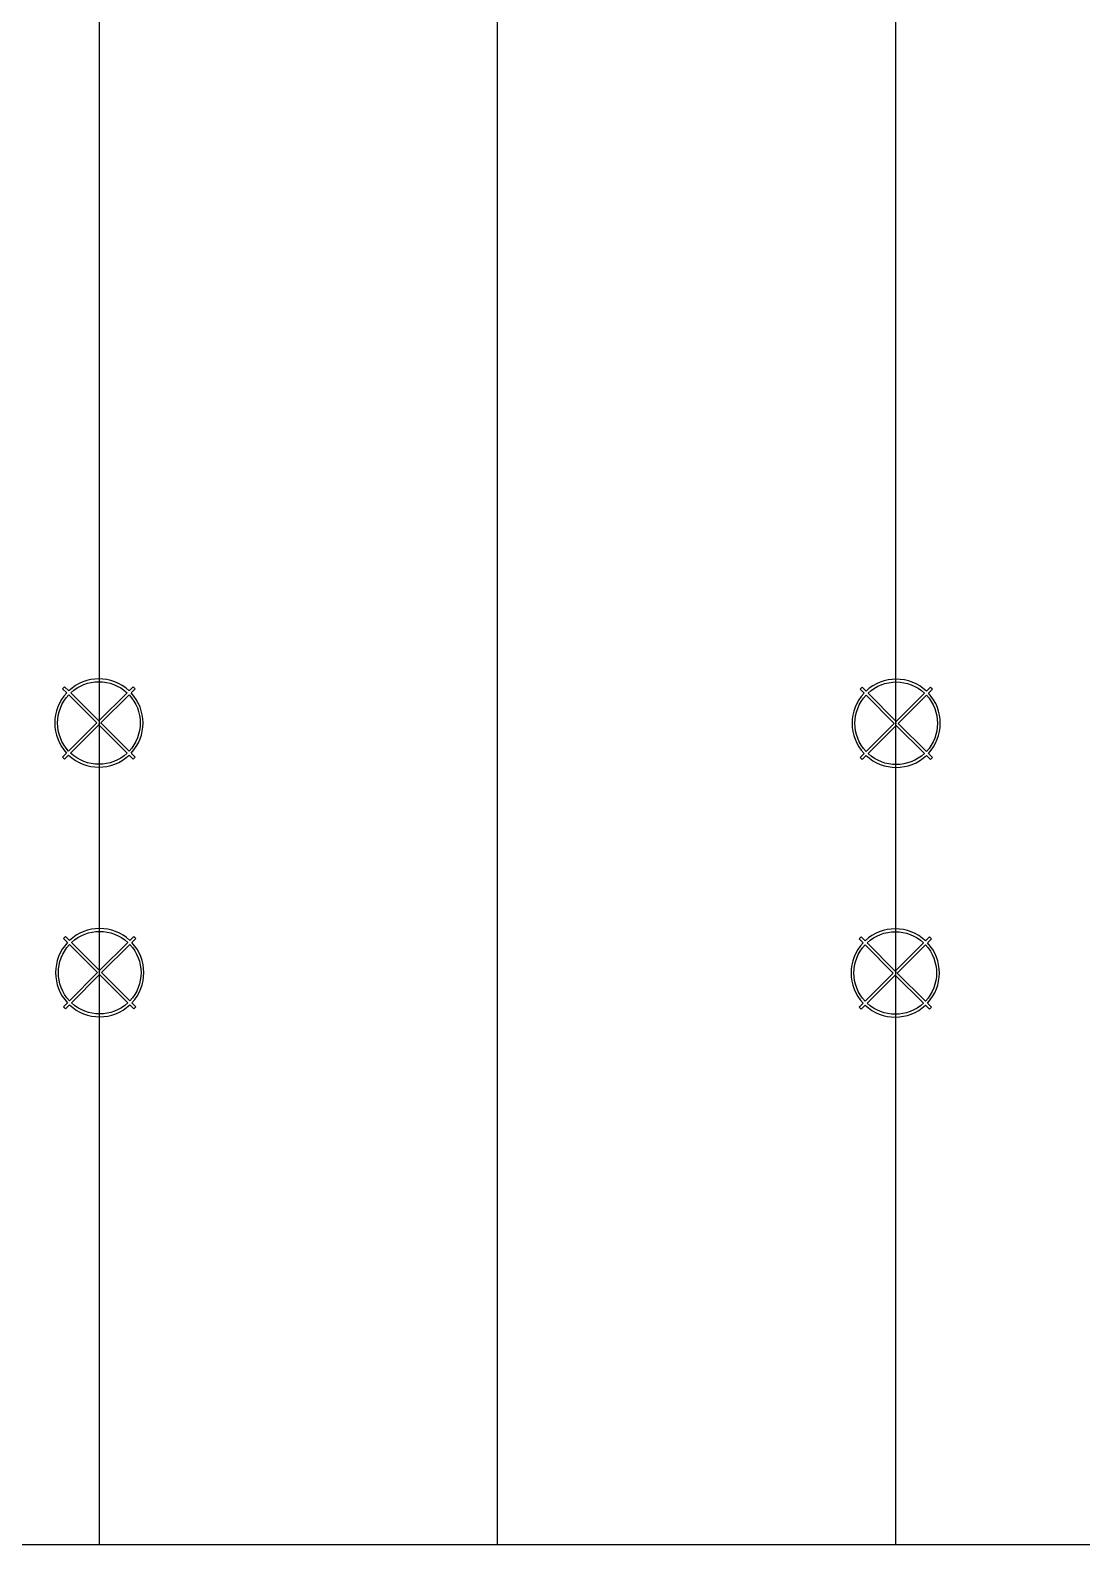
# Model space of a CAD drawing. Extents: x 14 to 424, y 5 to 394.
# Drawn here: x 151.6 to 218.7, y 4.9 to 101.5 of the extents above; entities that cross this region are included whole.
import ezdxf

# ---------------------------------------------------------------- set-up
doc = ezdxf.new("R2010")
doc.units = 0
doc.layers.add('Layer_1', color=7, linetype='CONTINUOUS')

msp = doc.modelspace()

# ---------------------------------------------------------------- linework, layer by layer
at = {"layer": 'Layer_1', "color": 1}
for p, q in [((156.035956, 393.547927), (156.035956, 4.927927)), ((181.435956, 4.928068), (181.435956, 393.548068)), ((206.835956, 4.928068), (206.835956, 393.548068))]:
    msp.add_line(p, q, dxfattribs=at)
at = {"layer": 'Layer_1', "color": 7}
for p, q in [((153.8249, 59.653413), (153.697548, 59.526413)), ((153.8249, 59.653413), (153.697548, 59.526413)), ((153.697548, 59.526413), (153.957898, 59.266063)), ((153.697548, 59.526413), (153.957898, 59.266063)), ((154.08525, 59.393063), (153.8249, 59.653413)), ((154.08525, 59.393063), (153.8249, 59.653413)), ((154.08525, 59.13871), (155.878773, 57.345188)), ((154.08525, 59.13871), (155.878773, 57.345188)), ((156.006478, 57.471835), (154.21225, 59.266063)), ((156.006478, 57.471835), (154.21225, 59.266063)), ((157.803881, 59.270296), (156.006478, 57.471835)), ((157.803881, 59.270296), (156.006478, 57.471835)), ((156.133125, 57.345188), (157.931939, 59.143649)), ((156.133125, 57.345188), (157.931939, 59.143649)), ((158.187703, 59.653413), (157.931587, 59.396943)), ((158.187703, 59.653413), (157.931587, 59.396943)), ((158.058939, 59.271001), (158.314703, 59.526413)), ((158.058939, 59.271001), (158.314703, 59.526413)), ((158.314703, 59.526413), (158.187703, 59.653413)), ((158.314703, 59.526413), (158.187703, 59.653413)), ((204.684929, 59.625839), (204.557224, 59.499192)), ((204.684929, 59.625839), (204.557224, 59.499192)), ((204.557224, 59.499192), (204.808754, 59.247662)), ((204.557224, 59.499192), (204.557224, 59.499192)), ((204.557224, 59.499192), (204.808754, 59.247662)), ((204.557224, 59.499192), (204.557224, 59.499192)), ((204.935754, 59.374309), (204.684929, 59.625839)), ((204.935754, 59.374309), (204.684929, 59.625839)), ((204.935754, 59.119956), (206.738801, 57.317614)), ((204.935754, 59.119956), (206.738801, 57.317614)), ((206.866154, 57.444262), (205.063107, 59.247662)), ((206.866154, 57.444262), (205.063107, 59.247662)), ((208.664615, 59.243428), (206.866154, 57.444262)), ((208.664615, 59.243428), (206.866154, 57.444262)), ((206.993154, 57.317614), (208.791262, 59.11537)), ((206.993154, 57.317614), (208.791262, 59.11537)), ((209.047732, 59.625839), (208.791262, 59.370076)), ((209.047732, 59.625839), (208.791262, 59.370076)), ((208.918262, 59.242723), (209.174379, 59.499192)), ((208.918262, 59.242723), (209.174379, 59.499192)), ((209.174379, 59.499192), (209.047732, 59.625839)), ((209.174379, 59.499192), (209.047732, 59.625839)), ((155.878773, 57.345188), (154.08137, 55.546726)), ((155.878773, 57.345188), (154.08137, 55.546726)), ((154.207664, 55.419374), (156.006478, 57.217835)), ((154.207664, 55.419374), (156.006478, 57.217835)), ((156.006478, 57.217835), (157.809173, 55.41514)), ((156.006478, 57.217835), (157.809173, 55.41514)), ((157.936173, 55.54214), (156.133125, 57.345188)), ((157.936173, 55.54214), (156.133125, 57.345188)), ((206.738801, 57.317614), (204.94034, 55.518448)), ((206.738801, 57.317614), (204.94034, 55.518448)), ((205.068046, 55.392506), (206.866154, 57.190262)), ((205.068046, 55.392506), (206.866154, 57.190262)), ((206.866154, 57.190262), (208.659676, 55.396739)), ((206.866154, 57.190262), (208.659676, 55.396739)), ((208.787382, 55.523387), (206.993154, 57.317614)), ((208.787382, 55.523387), (206.993154, 57.317614)), ((153.953664, 55.420079), (153.697548, 55.16361)), ((153.953664, 55.420079), (153.697548, 55.16361)), ((153.697548, 55.16361), (153.8249, 55.036257)), ((153.697548, 55.16361), (153.8249, 55.036257)), ((153.8249, 55.036257), (154.080664, 55.292021)), ((153.8249, 55.036257), (154.080664, 55.292021)), ((157.936173, 55.287788), (158.187703, 55.036257)), ((157.936173, 55.287788), (158.187703, 55.036257)), ((158.314703, 55.16361), (158.063525, 55.41514)), ((158.314703, 55.16361), (158.063525, 55.41514)), ((158.187703, 55.036257), (158.314703, 55.16361)), ((158.187703, 55.036257), (158.314703, 55.16361)), ((158.314703, 55.16361), (158.314703, 55.16361)), ((158.314703, 55.16361), (158.314703, 55.16361)), ((204.812987, 55.391801), (204.557224, 55.136037)), ((204.812987, 55.391801), (204.557224, 55.136037)), ((204.557224, 55.136037), (204.684929, 55.008684)), ((204.557224, 55.136037), (204.684929, 55.008684)), ((204.684929, 55.008684), (204.941046, 55.265153)), ((204.684929, 55.008684), (204.941046, 55.265153)), ((208.787382, 55.269034), (209.047732, 55.008684)), ((208.787382, 55.269034), (209.047732, 55.008684)), ((209.174379, 55.136037), (208.914029, 55.396739)), ((209.174379, 55.136037), (208.914029, 55.396739)), ((209.047732, 55.008684), (209.174379, 55.136037)), ((209.047732, 55.008684), (209.174379, 55.136037)), ((153.875503, 43.727415), (153.748503, 43.600768)), ((153.875503, 43.727415), (153.748503, 43.600768)), ((153.748503, 43.600768), (154.008853, 43.340065)), ((153.748503, 43.600768), (154.008853, 43.340065)), ((154.135853, 43.467065), (153.875503, 43.727415)), ((154.135853, 43.467065), (153.875503, 43.727415)), ((158.238306, 43.727415), (157.982189, 43.470946)), ((158.238306, 43.727415), (157.982189, 43.470946)), ((158.109895, 43.345004), (158.365658, 43.600768)), ((158.109895, 43.345004), (158.365658, 43.600768)), ((158.365658, 43.600768), (158.238306, 43.727415)), ((158.365658, 43.600768), (158.238306, 43.727415)), ((204.623574, 43.699842), (204.495868, 43.573195)), ((204.623574, 43.699842), (204.495868, 43.573195)), ((204.495868, 43.573195), (204.747399, 43.321664)), ((204.495868, 43.573195), (204.495868, 43.573195)), ((204.495868, 43.573195), (204.747399, 43.321664)), ((204.495868, 43.573195), (204.495868, 43.573195)), ((204.875105, 43.448311), (204.623574, 43.699842)), ((204.875105, 43.448311), (204.623574, 43.699842)), ((208.986377, 43.699842), (208.730613, 43.444078)), ((208.986377, 43.699842), (208.730613, 43.444078)), ((208.857613, 43.316725), (209.113024, 43.573195)), ((208.857613, 43.316725), (209.113024, 43.573195)), ((209.113024, 43.573195), (208.986377, 43.699842)), ((209.113024, 43.573195), (208.986377, 43.699842)), ((154.135853, 43.212712), (155.929728, 41.41919)), ((154.135853, 43.212712), (155.929728, 41.41919)), ((156.057081, 41.545837), (154.263206, 43.340065)), ((156.057081, 41.545837), (154.263206, 43.340065)), ((157.854836, 43.344298), (156.057081, 41.545837)), ((157.854836, 43.344298), (156.057081, 41.545837)), ((156.184081, 41.41919), (157.982542, 43.217651)), ((156.184081, 41.41919), (157.982542, 43.217651)), ((204.875105, 43.193959), (206.677446, 41.391617)), ((204.875105, 43.193959), (206.677446, 41.391617)), ((206.804799, 41.518264), (205.001752, 43.321664)), ((206.804799, 41.518264), (205.001752, 43.321664)), ((208.60326, 43.317431), (206.804799, 41.518264)), ((208.60326, 43.317431), (206.804799, 41.518264)), ((206.931799, 41.391617), (208.729907, 43.189372)), ((206.931799, 41.391617), (208.729907, 43.189372)), ((155.929728, 41.41919), (154.131972, 39.620729)), ((155.929728, 41.41919), (154.131972, 39.620729)), ((154.258267, 39.493376), (156.057081, 41.291837)), ((154.258267, 39.493376), (156.057081, 41.291837)), ((156.057081, 41.291837), (157.859775, 39.489143)), ((156.057081, 41.291837), (157.859775, 39.489143)), ((157.987128, 39.616143), (156.184081, 41.41919)), ((157.987128, 39.616143), (156.184081, 41.41919)), ((206.677446, 41.391617), (204.878985, 39.59245)), ((206.677446, 41.391617), (204.878985, 39.59245)), ((205.006691, 39.466509), (206.804799, 41.264264)), ((205.006691, 39.466509), (206.804799, 41.264264)), ((206.804799, 41.264264), (208.598321, 39.470742)), ((206.804799, 41.264264), (208.598321, 39.470742)), ((208.726027, 39.597389), (206.931799, 41.391617)), ((208.726027, 39.597389), (206.931799, 41.391617)), ((154.00462, 39.494082), (153.748503, 39.237612)), ((154.00462, 39.494082), (153.748503, 39.237612)), ((153.748503, 39.237612), (153.875503, 39.110259)), ((153.748503, 39.237612), (153.875503, 39.110259)), ((153.875503, 39.110259), (154.13162, 39.366023)), ((153.875503, 39.110259), (154.13162, 39.366023)), ((157.987128, 39.36179), (158.238306, 39.110259)), ((157.987128, 39.36179), (158.238306, 39.110259)), ((158.365658, 39.237612), (158.114128, 39.489143)), ((158.365658, 39.237612), (158.114128, 39.489143)), ((158.238306, 39.110259), (158.365658, 39.237612)), ((158.238306, 39.110259), (158.365658, 39.237612)), ((158.365658, 39.237612), (158.365658, 39.237612)), ((158.365658, 39.237612), (158.365658, 39.237612)), ((204.751632, 39.465803), (204.495868, 39.210039)), ((204.751632, 39.465803), (204.495868, 39.210039)), ((204.495868, 39.210039), (204.623574, 39.082686)), ((204.495868, 39.210039), (204.623574, 39.082686)), ((204.623574, 39.082686), (204.879691, 39.339156)), ((204.623574, 39.082686), (204.879691, 39.339156)), ((208.726027, 39.343036), (208.986377, 39.082686)), ((208.726027, 39.343036), (208.986377, 39.082686)), ((209.113024, 39.210039), (208.85338, 39.470742)), ((209.113024, 39.210039), (208.85338, 39.470742)), ((208.986377, 39.082686), (209.113024, 39.210039)), ((208.986377, 39.082686), (209.113024, 39.210039))]:
    msp.add_line(p, q, dxfattribs=at)
at = {"layer": 'Layer_1', "color": 5}
for p, q in [((156.010556, 57.315653), (156.010556, 57.314947)), ((156.035956, 57.340347), (156.035956, 57.340347)), ((156.035956, 57.340347), (156.035956, 57.340347)), ((156.035956, 57.340347), (156.035956, 57.340347)), ((156.035956, 57.340347), (156.035956, 57.340347)), ((156.035956, 57.340347), (156.035956, 57.340347)), ((156.035956, 57.340347), (156.035956, 57.340347)), ((156.035956, 57.340347), (156.035956, 57.340347)), ((156.035956, 57.340347), (156.035956, 57.340347)), ((156.035956, 57.340347), (156.035956, 57.340347)), ((156.035956, 57.340347), (156.035956, 57.340347)), ((156.035956, 57.340347), (156.035956, 57.340347)), ((156.035956, 57.340347), (156.035956, 57.340347)), ((156.035956, 57.340347), (156.035956, 57.340347)), ((156.035956, 57.340347), (156.035956, 57.340347)), ((156.035956, 57.340347), (156.035956, 57.340347)), ((156.035956, 57.340347), (156.035956, 57.340347)), ((156.035956, 57.340347), (156.035956, 57.340347)), ((156.035956, 57.340347), (156.035956, 57.340347)), ((156.035956, 57.340347), (156.035956, 57.340347)), ((156.035956, 57.340347), (156.035956, 57.340347)), ((156.035956, 57.340347), (156.035956, 57.340347)), ((156.035956, 57.340347), (156.035956, 57.340347)), ((156.035956, 57.340347), (156.035956, 57.340347)), ((156.035956, 57.2899), (156.035956, 57.289195)), ((156.061356, 57.315653), (156.061356, 57.314947)), ((206.810556, 57.315653), (206.810556, 57.314947)), ((206.835956, 57.340347), (206.835956, 57.340347)), ((206.835956, 57.340347), (206.835956, 57.340347)), ((206.835956, 57.340347), (206.835956, 57.340347)), ((206.835956, 57.340347), (206.835956, 57.340347)), ((206.835956, 57.340347), (206.835956, 57.340347)), ((206.835956, 57.340347), (206.835956, 57.340347)), ((206.835956, 57.340347), (206.835956, 57.340347)), ((206.835956, 57.340347), (206.835956, 57.340347)), ((206.835956, 57.340347), (206.835956, 57.340347)), ((206.835956, 57.340347), (206.835956, 57.340347)), ((206.835956, 57.340347), (206.835956, 57.340347)), ((206.835956, 57.340347), (206.835956, 57.340347)), ((206.835956, 57.340347), (206.835956, 57.340347)), ((206.835956, 57.340347), (206.835956, 57.340347)), ((206.835956, 57.340347), (206.835956, 57.340347)), ((206.835956, 57.340347), (206.835956, 57.340347)), ((206.835956, 57.340347), (206.835956, 57.340347)), ((206.835956, 57.340347), (206.835956, 57.340347)), ((206.835956, 57.340347), (206.835956, 57.340347)), ((206.835956, 57.340347), (206.835956, 57.340347)), ((206.835956, 57.340347), (206.835956, 57.340347)), ((206.835956, 57.340347), (206.835956, 57.340347)), ((206.835956, 57.340347), (206.835956, 57.340347)), ((206.835956, 57.2899), (206.835956, 57.289195)), ((206.861356, 57.315653), (206.861356, 57.314947)), ((156.010556, 41.440653), (156.010556, 41.439947)), ((156.035956, 41.465347), (156.035956, 41.465347)), ((156.035956, 41.465347), (156.035956, 41.465347)), ((156.035956, 41.465347), (156.035956, 41.465347)), ((156.035956, 41.465347), (156.035956, 41.465347)), ((156.035956, 41.465347), (156.035956, 41.465347)), ((156.035956, 41.465347), (156.035956, 41.465347)), ((156.035956, 41.465347), (156.035956, 41.465347)), ((156.035956, 41.465347), (156.035956, 41.465347)), ((156.035956, 41.465347), (156.035956, 41.465347)), ((156.035956, 41.465347), (156.035956, 41.465347)), ((156.035956, 41.465347), (156.035956, 41.465347)), ((156.035956, 41.465347), (156.035956, 41.465347)), ((156.035956, 41.465347), (156.035956, 41.465347)), ((156.035956, 41.465347), (156.035956, 41.465347)), ((156.035956, 41.465347), (156.035956, 41.465347)), ((156.035956, 41.465347), (156.035956, 41.465347)), ((156.035956, 41.465347), (156.035956, 41.465347)), ((156.035956, 41.465347), (156.035956, 41.465347)), ((156.035956, 41.465347), (156.035956, 41.465347)), ((156.035956, 41.465347), (156.035956, 41.465347)), ((156.035956, 41.465347), (156.035956, 41.465347)), ((156.035956, 41.465347), (156.035956, 41.465347)), ((156.035956, 41.465347), (156.035956, 41.465347)), ((156.035956, 41.4149), (156.035956, 41.414195)), ((156.061356, 41.440653), (156.061356, 41.439947)), ((206.810556, 41.440653), (206.810556, 41.439947)), ((206.835956, 41.465347), (206.835956, 41.465347)), ((206.835956, 41.465347), (206.835956, 41.465347)), ((206.835956, 41.465347), (206.835956, 41.465347)), ((206.835956, 41.465347), (206.835956, 41.465347)), ((206.835956, 41.465347), (206.835956, 41.465347)), ((206.835956, 41.465347), (206.835956, 41.465347)), ((206.835956, 41.465347), (206.835956, 41.465347)), ((206.835956, 41.465347), (206.835956, 41.465347)), ((206.835956, 41.465347), (206.835956, 41.465347)), ((206.835956, 41.465347), (206.835956, 41.465347)), ((206.835956, 41.465347), (206.835956, 41.465347)), ((206.835956, 41.465347), (206.835956, 41.465347)), ((206.835956, 41.465347), (206.835956, 41.465347)), ((206.835956, 41.465347), (206.835956, 41.465347)), ((206.835956, 41.465347), (206.835956, 41.465347)), ((206.835956, 41.465347), (206.835956, 41.465347)), ((206.835956, 41.465347), (206.835956, 41.465347)), ((206.835956, 41.465347), (206.835956, 41.465347)), ((206.835956, 41.465347), (206.835956, 41.465347)), ((206.835956, 41.465347), (206.835956, 41.465347)), ((206.835956, 41.465347), (206.835956, 41.465347)), ((206.835956, 41.465347), (206.835956, 41.465347)), ((206.835956, 41.465347), (206.835956, 41.465347)), ((206.835956, 41.4149), (206.835956, 41.414195)), ((206.861356, 41.440653), (206.861356, 41.439947)), ((181.435956, 4.928068), (87.709956, 4.928068)), ((351.361866, 4.928068), (181.435866, 4.928068))]:
    msp.add_line(p, q, dxfattribs=at)
at = {"layer": 'Layer_1', "color": 7}
for points in [[(157.931587, 59.396943), (156.850323, 60.407299), (155.164398, 60.405888), (154.08525, 59.393063)], [(157.931587, 59.396943), (156.850323, 60.407299), (155.164398, 60.405888), (154.08525, 59.393063)], [(154.21225, 59.266063), (155.221548, 60.208685), (156.793173, 60.210096), (157.803881, 59.270296)], [(154.21225, 59.266063), (155.221548, 60.208685), (156.793173, 60.210096), (157.803881, 59.270296)], [(208.791262, 59.370076), (207.711057, 60.389251), (206.018076, 60.389956), (204.935754, 59.374309)], [(208.791262, 59.370076), (207.711057, 60.389251), (206.018076, 60.389956), (204.935754, 59.374309)], [(205.063107, 59.247662), (206.075226, 60.192753), (207.653907, 60.191695), (208.664615, 59.243428)], [(205.063107, 59.247662), (206.075226, 60.192753), (207.653907, 60.191695), (208.664615, 59.243428)], [(153.957898, 59.266063), (152.945073, 58.186563), (152.943662, 56.50099), (153.953664, 55.420079)], [(153.957898, 59.266063), (152.945073, 58.186563), (152.943662, 56.50099), (153.953664, 55.420079)], [(154.08137, 55.546726), (153.141217, 56.557788), (153.142275, 58.130118), (154.08525, 59.13871)], [(154.08137, 55.546726), (153.141217, 56.557788), (153.142275, 58.130118), (154.08525, 59.13871)], [(157.931939, 59.143649), (158.880559, 58.132588), (158.881617, 56.55426), (157.936173, 55.54214)], [(157.931939, 59.143649), (158.880559, 58.132588), (158.881617, 56.55426), (157.936173, 55.54214)], [(158.063525, 55.41514), (159.079173, 56.49711), (159.077762, 58.19009), (158.058939, 59.271001)], [(158.063525, 55.41514), (159.079173, 56.49711), (159.077762, 58.19009), (158.058939, 59.271001)], [(204.808754, 59.247662), (203.793107, 58.164987), (203.794518, 56.472712), (204.812987, 55.391801)], [(204.808754, 59.247662), (203.793107, 58.164987), (203.794518, 56.472712), (204.812987, 55.391801)], [(204.94034, 55.518448), (203.991721, 56.529509), (203.99031, 58.107837), (204.935754, 59.119956)], [(204.94034, 55.518448), (203.991721, 56.529509), (203.99031, 58.107837), (204.935754, 59.119956)], [(208.791262, 59.11537), (209.731062, 58.104309), (209.730004, 56.532684), (208.787382, 55.523387)], [(208.791262, 59.11537), (209.731062, 58.104309), (209.730004, 56.532684), (208.787382, 55.523387)], [(208.914029, 55.396739), (209.926854, 56.475534), (209.928265, 58.161812), (208.918262, 59.242723)], [(208.914029, 55.396739), (209.926854, 56.475534), (209.928265, 58.161812), (208.918262, 59.242723)], [(154.080664, 55.292021), (155.161575, 54.273551), (156.85385, 54.27214), (157.936173, 55.287788)], [(154.080664, 55.292021), (155.161575, 54.273551), (156.85385, 54.27214), (157.936173, 55.287788)], [(157.809173, 55.41514), (156.7967, 54.469343), (155.21802, 54.470754), (154.207664, 55.419374)], [(157.809173, 55.41514), (156.7967, 54.469343), (155.21802, 54.470754), (154.207664, 55.419374)], [(204.941046, 55.265153), (206.02231, 54.254798), (207.707529, 54.256209), (208.787382, 55.269034)], [(204.941046, 55.265153), (206.02231, 54.254798), (207.707529, 54.256209), (208.787382, 55.269034)], [(208.659676, 55.396739), (207.651085, 54.454117), (206.078754, 54.452706), (205.068046, 55.392506)], [(208.659676, 55.396739), (207.651085, 54.454117), (206.078754, 54.452706), (205.068046, 55.392506)], [(157.982189, 43.470946), (156.900925, 44.481301), (155.215353, 44.47989), (154.135853, 43.467065)], [(157.982189, 43.470946), (156.900925, 44.481301), (155.215353, 44.47989), (154.135853, 43.467065)], [(208.730613, 43.444078), (207.649702, 44.463253), (205.956721, 44.463959), (204.875105, 43.448311)], [(208.730613, 43.444078), (207.649702, 44.463253), (205.956721, 44.463959), (204.875105, 43.448311)], [(154.263206, 43.340065), (155.27215, 44.282687), (156.844128, 44.284098), (157.854836, 43.344298)], [(154.263206, 43.340065), (155.27215, 44.282687), (156.844128, 44.284098), (157.854836, 43.344298)], [(205.001752, 43.321664), (206.013871, 44.266756), (207.592552, 44.265697), (208.60326, 43.317431)], [(205.001752, 43.321664), (206.013871, 44.266756), (207.592552, 44.265697), (208.60326, 43.317431)], [(154.008853, 43.340065), (152.996028, 42.260565), (152.994617, 40.574993), (154.00462, 39.494082)], [(154.008853, 43.340065), (152.996028, 42.260565), (152.994617, 40.574993), (154.00462, 39.494082)], [(154.131972, 39.620729), (153.19182, 40.63179), (153.192878, 42.204121), (154.135853, 43.212712)], [(154.131972, 39.620729), (153.19182, 40.63179), (153.192878, 42.204121), (154.135853, 43.212712)], [(157.982542, 43.217651), (158.931161, 42.20659), (158.932572, 40.628262), (157.987128, 39.616143)], [(157.982542, 43.217651), (158.931161, 42.20659), (158.932572, 40.628262), (157.987128, 39.616143)], [(158.114128, 39.489143), (159.129775, 40.571112), (159.128364, 42.264093), (158.109895, 43.345004)], [(158.114128, 39.489143), (159.129775, 40.571112), (159.128364, 42.264093), (158.109895, 43.345004)], [(204.747399, 43.321664), (203.732105, 42.238989), (203.733163, 40.546714), (204.751632, 39.465803)], [(204.747399, 43.321664), (203.732105, 42.238989), (203.733163, 40.546714), (204.751632, 39.465803)], [(204.878985, 39.59245), (203.930366, 40.603511), (203.92966, 42.181839), (204.875105, 43.193959)], [(204.878985, 39.59245), (203.930366, 40.603511), (203.92966, 42.181839), (204.875105, 43.193959)], [(208.729907, 43.189372), (209.669707, 42.178311), (209.668649, 40.606686), (208.726027, 39.597389)], [(208.729907, 43.189372), (209.669707, 42.178311), (209.668649, 40.606686), (208.726027, 39.597389)], [(208.85338, 39.470742), (209.865499, 40.549536), (209.867616, 42.235814), (208.857613, 43.316725)], [(208.85338, 39.470742), (209.865499, 40.549536), (209.867616, 42.235814), (208.857613, 43.316725)], [(154.13162, 39.366023), (155.212178, 38.347554), (156.904806, 38.346143), (157.987128, 39.36179)], [(154.13162, 39.366023), (155.212178, 38.347554), (156.904806, 38.346143), (157.987128, 39.36179)], [(157.859775, 39.489143), (156.847656, 38.543346), (155.268975, 38.544757), (154.258267, 39.493376)], [(157.859775, 39.489143), (156.847656, 38.543346), (155.268975, 38.544757), (154.258267, 39.493376)], [(204.879691, 39.339156), (205.960955, 38.3288), (207.646174, 38.330211), (208.726027, 39.343036)], [(204.879691, 39.339156), (205.960955, 38.3288), (207.646174, 38.330211), (208.726027, 39.343036)], [(208.598321, 39.470742), (207.58973, 38.52812), (206.018105, 38.526709), (205.006691, 39.466509)], [(208.598321, 39.470742), (207.58973, 38.52812), (206.018105, 38.526709), (205.006691, 39.466509)]]:
    msp.add_open_spline(points, degree=3, dxfattribs=at)
at = {"layer": 'Layer_1', "color": 5}
for points in [[(156.035956, 57.340347), (156.022198, 57.340347), (156.010556, 57.328706), (156.010556, 57.314947)], [(156.035956, 57.340347), (156.022198, 57.340347), (156.010556, 57.328706), (156.010556, 57.314947)], [(156.035956, 57.340347), (156.022198, 57.340347), (156.010556, 57.328706), (156.010556, 57.314947)], [(156.035956, 57.340347), (156.022198, 57.340347), (156.010556, 57.328706), (156.010556, 57.314947)], [(156.035956, 57.340347), (156.022198, 57.340347), (156.010556, 57.328706), (156.010556, 57.314947)], [(156.035956, 57.340347), (156.022198, 57.340347), (156.010556, 57.328706), (156.010556, 57.314947)], [(156.035956, 57.340347), (156.022198, 57.340347), (156.010556, 57.328706), (156.010556, 57.314947)], [(156.035956, 57.340347), (156.022198, 57.340347), (156.010556, 57.328706), (156.010556, 57.314947)], [(156.035956, 57.340347), (156.022198, 57.340347), (156.010556, 57.329411), (156.010556, 57.314947)], [(156.035956, 57.340347), (156.022198, 57.340347), (156.010556, 57.329411), (156.010556, 57.314947)], [(156.035956, 57.340347), (156.022198, 57.340347), (156.010556, 57.329411), (156.010556, 57.314947)], [(156.035956, 57.340347), (156.022198, 57.340347), (156.010556, 57.329411), (156.010556, 57.314947)], [(156.035956, 57.340347), (156.022198, 57.340347), (156.010556, 57.329411), (156.010556, 57.314947)], [(156.035956, 57.340347), (156.022198, 57.340347), (156.010556, 57.329411), (156.010556, 57.314947)], [(156.035956, 57.340347), (156.022198, 57.340347), (156.010556, 57.329411), (156.010556, 57.314947)], [(156.035956, 57.340347), (156.022198, 57.340347), (156.010556, 57.329411), (156.010556, 57.314947)], [(156.035956, 57.340347), (156.022198, 57.340347), (156.010556, 57.329411), (156.010556, 57.315653)], [(156.035956, 57.340347), (156.022198, 57.340347), (156.010556, 57.329411), (156.010556, 57.315653)], [(156.035956, 57.340347), (156.022198, 57.340347), (156.010556, 57.329411), (156.010556, 57.315653)], [(156.035956, 57.340347), (156.022198, 57.340347), (156.010556, 57.329411), (156.010556, 57.315653)], [(156.035956, 57.340347), (156.022198, 57.340347), (156.010556, 57.329411), (156.010556, 57.315653)], [(156.010556, 57.315653), (156.010556, 57.301189), (156.022198, 57.2899), (156.035956, 57.2899)], [(156.010556, 57.315653), (156.010556, 57.301189), (156.022198, 57.2899), (156.035956, 57.2899)], [(156.010556, 57.315653), (156.010556, 57.301189), (156.022198, 57.2899), (156.035956, 57.2899)], [(156.010556, 57.315653), (156.010556, 57.301189), (156.022198, 57.2899), (156.035956, 57.2899)], [(156.010556, 57.315653), (156.010556, 57.301189), (156.022198, 57.2899), (156.035956, 57.2899)], [(156.010556, 57.314947), (156.010556, 57.300484), (156.022198, 57.289195), (156.035956, 57.289195)], [(156.010556, 57.314947), (156.010556, 57.300484), (156.022198, 57.289195), (156.035956, 57.289195)], [(156.010556, 57.314947), (156.010556, 57.300484), (156.022198, 57.289195), (156.035956, 57.289195)], [(156.010556, 57.314947), (156.010556, 57.301189), (156.022198, 57.289195), (156.035956, 57.289195)], [(156.010556, 57.314947), (156.010556, 57.301189), (156.022198, 57.289195), (156.035956, 57.289195)], [(156.010556, 57.314947), (156.010556, 57.301189), (156.022198, 57.289195), (156.035956, 57.289195)], [(156.010556, 57.314947), (156.010556, 57.301189), (156.022198, 57.289195), (156.035956, 57.289195)], [(156.010556, 57.314947), (156.010556, 57.301189), (156.022198, 57.289195), (156.035956, 57.289195)], [(156.010556, 57.314947), (156.010556, 57.301189), (156.022198, 57.289195), (156.035956, 57.289195)], [(156.010556, 57.314947), (156.010556, 57.301189), (156.022198, 57.289195), (156.035956, 57.289195)], [(156.010556, 57.314947), (156.010556, 57.301189), (156.022198, 57.289195), (156.035956, 57.289195)], [(156.010556, 57.314947), (156.010556, 57.301189), (156.022198, 57.289195), (156.035956, 57.289195)], [(156.010556, 57.314947), (156.010556, 57.301189), (156.022198, 57.289195), (156.035956, 57.289195)], [(156.010556, 57.314947), (156.010556, 57.301189), (156.022198, 57.289195), (156.035956, 57.289195)], [(156.010556, 57.314947), (156.010556, 57.301189), (156.022198, 57.289195), (156.035956, 57.289195)], [(156.010556, 57.314947), (156.010556, 57.301189), (156.022198, 57.289195), (156.035956, 57.289195)], [(156.061356, 57.314947), (156.061356, 57.328706), (156.050067, 57.340347), (156.035956, 57.340347)], [(156.061356, 57.314947), (156.061356, 57.328706), (156.050067, 57.340347), (156.035956, 57.340347)], [(156.061356, 57.314947), (156.061356, 57.328706), (156.050067, 57.340347), (156.035956, 57.340347)], [(156.061356, 57.314947), (156.061356, 57.328706), (156.050067, 57.340347), (156.035956, 57.340347)], [(156.061356, 57.314947), (156.061356, 57.328706), (156.050067, 57.340347), (156.035956, 57.340347)], [(156.061356, 57.314947), (156.061356, 57.328706), (156.050067, 57.340347), (156.035956, 57.340347)], [(156.061356, 57.314947), (156.061356, 57.328706), (156.050067, 57.340347), (156.035956, 57.340347)], [(156.061356, 57.314947), (156.061356, 57.328706), (156.050067, 57.340347), (156.035956, 57.340347)], [(156.061356, 57.314947), (156.061356, 57.329411), (156.050067, 57.340347), (156.035956, 57.340347)], [(156.061356, 57.314947), (156.061356, 57.329411), (156.050067, 57.340347), (156.035956, 57.340347)], [(156.061356, 57.314947), (156.061356, 57.329411), (156.050067, 57.340347), (156.035956, 57.340347)], [(156.061356, 57.314947), (156.061356, 57.329411), (156.050067, 57.340347), (156.035956, 57.340347)], [(156.061356, 57.314947), (156.061356, 57.329411), (156.050067, 57.340347), (156.035956, 57.340347)], [(156.061356, 57.314947), (156.061356, 57.329411), (156.050067, 57.340347), (156.035956, 57.340347)], [(156.061356, 57.314947), (156.061356, 57.329411), (156.050067, 57.340347), (156.035956, 57.340347)], [(156.061356, 57.314947), (156.061356, 57.329411), (156.050067, 57.340347), (156.035956, 57.340347)], [(156.061356, 57.315653), (156.061356, 57.329411), (156.050067, 57.340347), (156.035956, 57.340347)], [(156.061356, 57.315653), (156.061356, 57.329411), (156.050067, 57.340347), (156.035956, 57.340347)], [(156.061356, 57.315653), (156.061356, 57.329411), (156.050067, 57.340347), (156.035956, 57.340347)], [(156.061356, 57.315653), (156.061356, 57.329411), (156.050067, 57.340347), (156.035956, 57.340347)], [(156.061356, 57.315653), (156.061356, 57.329411), (156.050067, 57.340347), (156.035956, 57.340347)], [(156.035956, 57.2899), (156.050067, 57.2899), (156.061356, 57.301189), (156.061356, 57.315653)], [(156.035956, 57.2899), (156.050067, 57.2899), (156.061356, 57.301189), (156.061356, 57.315653)], [(156.035956, 57.2899), (156.050067, 57.2899), (156.061356, 57.301189), (156.061356, 57.315653)], [(156.035956, 57.2899), (156.050067, 57.2899), (156.061356, 57.301189), (156.061356, 57.315653)], [(156.035956, 57.2899), (156.050067, 57.2899), (156.061356, 57.301189), (156.061356, 57.315653)], [(156.035956, 57.289195), (156.050067, 57.289195), (156.061356, 57.300484), (156.061356, 57.314947)], [(156.035956, 57.289195), (156.050067, 57.289195), (156.061356, 57.300484), (156.061356, 57.314947)], [(156.035956, 57.289195), (156.050067, 57.289195), (156.061356, 57.300484), (156.061356, 57.314947)], [(156.035956, 57.289195), (156.050067, 57.289195), (156.061356, 57.301189), (156.061356, 57.314947)], [(156.035956, 57.289195), (156.050067, 57.289195), (156.061356, 57.301189), (156.061356, 57.314947)], [(156.035956, 57.289195), (156.050067, 57.289195), (156.061356, 57.301189), (156.061356, 57.314947)], [(156.035956, 57.289195), (156.050067, 57.289195), (156.061356, 57.301189), (156.061356, 57.314947)], [(156.035956, 57.289195), (156.050067, 57.289195), (156.061356, 57.301189), (156.061356, 57.314947)], [(156.035956, 57.289195), (156.050067, 57.289195), (156.061356, 57.301189), (156.061356, 57.314947)], [(156.035956, 57.289195), (156.050067, 57.289195), (156.061356, 57.301189), (156.061356, 57.314947)], [(156.035956, 57.289195), (156.050067, 57.289195), (156.061356, 57.301189), (156.061356, 57.314947)], [(156.035956, 57.289195), (156.050067, 57.289195), (156.061356, 57.301189), (156.061356, 57.314947)], [(156.035956, 57.289195), (156.050067, 57.289195), (156.061356, 57.301189), (156.061356, 57.314947)], [(156.035956, 57.289195), (156.050067, 57.289195), (156.061356, 57.301189), (156.061356, 57.314947)], [(156.035956, 57.289195), (156.050067, 57.289195), (156.061356, 57.301189), (156.061356, 57.314947)], [(156.035956, 57.289195), (156.050067, 57.289195), (156.061356, 57.301189), (156.061356, 57.314947)], [(206.835956, 57.340347), (206.822198, 57.340347), (206.810556, 57.328706), (206.810556, 57.314947)], [(206.835956, 57.340347), (206.822198, 57.340347), (206.810556, 57.328706), (206.810556, 57.314947)], [(206.835956, 57.340347), (206.822198, 57.340347), (206.810556, 57.328706), (206.810556, 57.314947)], [(206.835956, 57.340347), (206.822198, 57.340347), (206.810556, 57.328706), (206.810556, 57.314947)], [(206.835956, 57.340347), (206.822198, 57.340347), (206.810556, 57.328706), (206.810556, 57.314947)], [(206.835956, 57.340347), (206.822198, 57.340347), (206.810556, 57.328706), (206.810556, 57.314947)], [(206.835956, 57.340347), (206.822198, 57.340347), (206.810556, 57.328706), (206.810556, 57.314947)], [(206.835956, 57.340347), (206.822198, 57.340347), (206.810556, 57.328706), (206.810556, 57.314947)], [(206.835956, 57.340347), (206.822198, 57.340347), (206.810556, 57.329411), (206.810556, 57.314947)], [(206.835956, 57.340347), (206.822198, 57.340347), (206.810556, 57.329411), (206.810556, 57.314947)], [(206.835956, 57.340347), (206.822198, 57.340347), (206.810556, 57.329411), (206.810556, 57.314947)], [(206.835956, 57.340347), (206.822198, 57.340347), (206.810556, 57.329411), (206.810556, 57.314947)], [(206.835956, 57.340347), (206.822198, 57.340347), (206.810556, 57.329411), (206.810556, 57.314947)], [(206.835956, 57.340347), (206.822198, 57.340347), (206.810556, 57.329411), (206.810556, 57.314947)], [(206.835956, 57.340347), (206.822198, 57.340347), (206.810556, 57.329411), (206.810556, 57.314947)], [(206.835956, 57.340347), (206.822198, 57.340347), (206.810556, 57.329411), (206.810556, 57.314947)], [(206.835956, 57.340347), (206.822198, 57.340347), (206.810556, 57.329411), (206.810556, 57.315653)], [(206.835956, 57.340347), (206.822198, 57.340347), (206.810556, 57.329411), (206.810556, 57.315653)], [(206.835956, 57.340347), (206.822198, 57.340347), (206.810556, 57.329411), (206.810556, 57.315653)], [(206.835956, 57.340347), (206.822198, 57.340347), (206.810556, 57.329411), (206.810556, 57.315653)], [(206.835956, 57.340347), (206.822198, 57.340347), (206.810556, 57.329411), (206.810556, 57.315653)], [(206.810556, 57.315653), (206.810556, 57.301189), (206.822198, 57.2899), (206.835956, 57.2899)], [(206.810556, 57.315653), (206.810556, 57.301189), (206.822198, 57.2899), (206.835956, 57.2899)], [(206.810556, 57.315653), (206.810556, 57.301189), (206.822198, 57.2899), (206.835956, 57.2899)], [(206.810556, 57.315653), (206.810556, 57.301189), (206.822198, 57.2899), (206.835956, 57.2899)], [(206.810556, 57.315653), (206.810556, 57.301189), (206.822198, 57.2899), (206.835956, 57.2899)], [(206.810556, 57.314947), (206.810556, 57.300484), (206.822198, 57.289195), (206.835956, 57.289195)], [(206.810556, 57.314947), (206.810556, 57.300484), (206.822198, 57.289195), (206.835956, 57.289195)], [(206.810556, 57.314947), (206.810556, 57.300484), (206.822198, 57.289195), (206.835956, 57.289195)], [(206.810556, 57.314947), (206.810556, 57.301189), (206.822198, 57.289195), (206.835956, 57.289195)], [(206.810556, 57.314947), (206.810556, 57.301189), (206.822198, 57.289195), (206.835956, 57.289195)], [(206.810556, 57.314947), (206.810556, 57.301189), (206.822198, 57.289195), (206.835956, 57.289195)], [(206.810556, 57.314947), (206.810556, 57.301189), (206.822198, 57.289195), (206.835956, 57.289195)], [(206.810556, 57.314947), (206.810556, 57.301189), (206.822198, 57.289195), (206.835956, 57.289195)], [(206.810556, 57.314947), (206.810556, 57.301189), (206.822198, 57.289195), (206.835956, 57.289195)], [(206.810556, 57.314947), (206.810556, 57.301189), (206.822198, 57.289195), (206.835956, 57.289195)], [(206.810556, 57.314947), (206.810556, 57.301189), (206.822198, 57.289195), (206.835956, 57.289195)], [(206.810556, 57.314947), (206.810556, 57.301189), (206.822198, 57.289195), (206.835956, 57.289195)], [(206.810556, 57.314947), (206.810556, 57.301189), (206.822198, 57.289195), (206.835956, 57.289195)], [(206.810556, 57.314947), (206.810556, 57.301189), (206.822198, 57.289195), (206.835956, 57.289195)], [(206.810556, 57.314947), (206.810556, 57.301189), (206.822198, 57.289195), (206.835956, 57.289195)], [(206.810556, 57.314947), (206.810556, 57.301189), (206.822198, 57.289195), (206.835956, 57.289195)], [(206.861356, 57.314947), (206.861356, 57.328706), (206.850067, 57.340347), (206.835956, 57.340347)], [(206.861356, 57.314947), (206.861356, 57.328706), (206.850067, 57.340347), (206.835956, 57.340347)], [(206.861356, 57.314947), (206.861356, 57.328706), (206.850067, 57.340347), (206.835956, 57.340347)], [(206.861356, 57.314947), (206.861356, 57.328706), (206.850067, 57.340347), (206.835956, 57.340347)], [(206.861356, 57.314947), (206.861356, 57.328706), (206.850067, 57.340347), (206.835956, 57.340347)], [(206.861356, 57.314947), (206.861356, 57.328706), (206.850067, 57.340347), (206.835956, 57.340347)], [(206.861356, 57.314947), (206.861356, 57.328706), (206.850067, 57.340347), (206.835956, 57.340347)], [(206.861356, 57.314947), (206.861356, 57.328706), (206.850067, 57.340347), (206.835956, 57.340347)], [(206.861356, 57.314947), (206.861356, 57.329411), (206.850067, 57.340347), (206.835956, 57.340347)], [(206.861356, 57.314947), (206.861356, 57.329411), (206.850067, 57.340347), (206.835956, 57.340347)], [(206.861356, 57.314947), (206.861356, 57.329411), (206.850067, 57.340347), (206.835956, 57.340347)], [(206.861356, 57.314947), (206.861356, 57.329411), (206.850067, 57.340347), (206.835956, 57.340347)], [(206.861356, 57.314947), (206.861356, 57.329411), (206.850067, 57.340347), (206.835956, 57.340347)], [(206.861356, 57.314947), (206.861356, 57.329411), (206.850067, 57.340347), (206.835956, 57.340347)], [(206.861356, 57.314947), (206.861356, 57.329411), (206.850067, 57.340347), (206.835956, 57.340347)], [(206.861356, 57.314947), (206.861356, 57.329411), (206.850067, 57.340347), (206.835956, 57.340347)], [(206.861356, 57.315653), (206.861356, 57.329411), (206.850067, 57.340347), (206.835956, 57.340347)], [(206.861356, 57.315653), (206.861356, 57.329411), (206.850067, 57.340347), (206.835956, 57.340347)], [(206.861356, 57.315653), (206.861356, 57.329411), (206.850067, 57.340347), (206.835956, 57.340347)], [(206.861356, 57.315653), (206.861356, 57.329411), (206.850067, 57.340347), (206.835956, 57.340347)], [(206.861356, 57.315653), (206.861356, 57.329411), (206.850067, 57.340347), (206.835956, 57.340347)], [(206.835956, 57.2899), (206.850067, 57.2899), (206.861356, 57.301189), (206.861356, 57.315653)], [(206.835956, 57.2899), (206.850067, 57.2899), (206.861356, 57.301189), (206.861356, 57.315653)], [(206.835956, 57.2899), (206.850067, 57.2899), (206.861356, 57.301189), (206.861356, 57.315653)], [(206.835956, 57.2899), (206.850067, 57.2899), (206.861356, 57.301189), (206.861356, 57.315653)], [(206.835956, 57.2899), (206.850067, 57.2899), (206.861356, 57.301189), (206.861356, 57.315653)], [(206.835956, 57.289195), (206.850067, 57.289195), (206.861356, 57.300484), (206.861356, 57.314947)], [(206.835956, 57.289195), (206.850067, 57.289195), (206.861356, 57.300484), (206.861356, 57.314947)], [(206.835956, 57.289195), (206.850067, 57.289195), (206.861356, 57.300484), (206.861356, 57.314947)], [(206.835956, 57.289195), (206.850067, 57.289195), (206.861356, 57.301189), (206.861356, 57.314947)], [(206.835956, 57.289195), (206.850067, 57.289195), (206.861356, 57.301189), (206.861356, 57.314947)], [(206.835956, 57.289195), (206.850067, 57.289195), (206.861356, 57.301189), (206.861356, 57.314947)], [(206.835956, 57.289195), (206.850067, 57.289195), (206.861356, 57.301189), (206.861356, 57.314947)], [(206.835956, 57.289195), (206.850067, 57.289195), (206.861356, 57.301189), (206.861356, 57.314947)], [(206.835956, 57.289195), (206.850067, 57.289195), (206.861356, 57.301189), (206.861356, 57.314947)], [(206.835956, 57.289195), (206.850067, 57.289195), (206.861356, 57.301189), (206.861356, 57.314947)], [(206.835956, 57.289195), (206.850067, 57.289195), (206.861356, 57.301189), (206.861356, 57.314947)], [(206.835956, 57.289195), (206.850067, 57.289195), (206.861356, 57.301189), (206.861356, 57.314947)], [(206.835956, 57.289195), (206.850067, 57.289195), (206.861356, 57.301189), (206.861356, 57.314947)], [(206.835956, 57.289195), (206.850067, 57.289195), (206.861356, 57.301189), (206.861356, 57.314947)], [(206.835956, 57.289195), (206.850067, 57.289195), (206.861356, 57.301189), (206.861356, 57.314947)], [(206.835956, 57.289195), (206.850067, 57.289195), (206.861356, 57.301189), (206.861356, 57.314947)], [(156.035956, 41.465347), (156.022198, 41.465347), (156.010556, 41.453706), (156.010556, 41.439947)], [(156.035956, 41.465347), (156.022198, 41.465347), (156.010556, 41.453706), (156.010556, 41.439947)], [(156.035956, 41.465347), (156.022198, 41.465347), (156.010556, 41.453706), (156.010556, 41.439947)], [(156.035956, 41.465347), (156.022198, 41.465347), (156.010556, 41.453706), (156.010556, 41.439947)], [(156.035956, 41.465347), (156.022198, 41.465347), (156.010556, 41.453706), (156.010556, 41.439947)], [(156.035956, 41.465347), (156.022198, 41.465347), (156.010556, 41.453706), (156.010556, 41.439947)], [(156.035956, 41.465347), (156.022198, 41.465347), (156.010556, 41.453706), (156.010556, 41.439947)], [(156.035956, 41.465347), (156.022198, 41.465347), (156.010556, 41.453706), (156.010556, 41.439947)], [(156.035956, 41.465347), (156.022198, 41.465347), (156.010556, 41.454411), (156.010556, 41.439947)], [(156.035956, 41.465347), (156.022198, 41.465347), (156.010556, 41.454411), (156.010556, 41.439947)], [(156.035956, 41.465347), (156.022198, 41.465347), (156.010556, 41.454411), (156.010556, 41.439947)], [(156.035956, 41.465347), (156.022198, 41.465347), (156.010556, 41.454411), (156.010556, 41.439947)], [(156.035956, 41.465347), (156.022198, 41.465347), (156.010556, 41.454411), (156.010556, 41.439947)], [(156.035956, 41.465347), (156.022198, 41.465347), (156.010556, 41.454411), (156.010556, 41.439947)], [(156.035956, 41.465347), (156.022198, 41.465347), (156.010556, 41.454411), (156.010556, 41.439947)], [(156.035956, 41.465347), (156.022198, 41.465347), (156.010556, 41.454411), (156.010556, 41.439947)], [(156.035956, 41.465347), (156.022198, 41.465347), (156.010556, 41.454411), (156.010556, 41.440653)], [(156.035956, 41.465347), (156.022198, 41.465347), (156.010556, 41.454411), (156.010556, 41.440653)], [(156.035956, 41.465347), (156.022198, 41.465347), (156.010556, 41.454411), (156.010556, 41.440653)], [(156.035956, 41.465347), (156.022198, 41.465347), (156.010556, 41.454411), (156.010556, 41.440653)], [(156.035956, 41.465347), (156.022198, 41.465347), (156.010556, 41.454411), (156.010556, 41.440653)], [(156.010556, 41.440653), (156.010556, 41.426189), (156.022198, 41.4149), (156.035956, 41.4149)], [(156.010556, 41.440653), (156.010556, 41.426189), (156.022198, 41.4149), (156.035956, 41.4149)], [(156.010556, 41.440653), (156.010556, 41.426189), (156.022198, 41.4149), (156.035956, 41.4149)], [(156.010556, 41.440653), (156.010556, 41.426189), (156.022198, 41.4149), (156.035956, 41.4149)], [(156.010556, 41.440653), (156.010556, 41.426189), (156.022198, 41.4149), (156.035956, 41.4149)], [(156.010556, 41.439947), (156.010556, 41.425484), (156.022198, 41.414195), (156.035956, 41.414195)], [(156.010556, 41.439947), (156.010556, 41.425484), (156.022198, 41.414195), (156.035956, 41.414195)], [(156.010556, 41.439947), (156.010556, 41.425484), (156.022198, 41.414195), (156.035956, 41.414195)], [(156.010556, 41.439947), (156.010556, 41.426189), (156.022198, 41.414195), (156.035956, 41.414195)], [(156.010556, 41.439947), (156.010556, 41.426189), (156.022198, 41.414195), (156.035956, 41.414195)], [(156.010556, 41.439947), (156.010556, 41.426189), (156.022198, 41.414195), (156.035956, 41.414195)], [(156.010556, 41.439947), (156.010556, 41.426189), (156.022198, 41.414195), (156.035956, 41.414195)], [(156.010556, 41.439947), (156.010556, 41.426189), (156.022198, 41.414195), (156.035956, 41.414195)], [(156.010556, 41.439947), (156.010556, 41.426189), (156.022198, 41.414195), (156.035956, 41.414195)], [(156.010556, 41.439947), (156.010556, 41.426189), (156.022198, 41.414195), (156.035956, 41.414195)], [(156.010556, 41.439947), (156.010556, 41.426189), (156.022198, 41.414195), (156.035956, 41.414195)], [(156.010556, 41.439947), (156.010556, 41.426189), (156.022198, 41.414195), (156.035956, 41.414195)], [(156.010556, 41.439947), (156.010556, 41.426189), (156.022198, 41.414195), (156.035956, 41.414195)], [(156.010556, 41.439947), (156.010556, 41.426189), (156.022198, 41.414195), (156.035956, 41.414195)], [(156.010556, 41.439947), (156.010556, 41.426189), (156.022198, 41.414195), (156.035956, 41.414195)], [(156.010556, 41.439947), (156.010556, 41.426189), (156.022198, 41.414195), (156.035956, 41.414195)], [(156.061356, 41.439947), (156.061356, 41.453706), (156.050067, 41.465347), (156.035956, 41.465347)], [(156.061356, 41.439947), (156.061356, 41.453706), (156.050067, 41.465347), (156.035956, 41.465347)], [(156.061356, 41.439947), (156.061356, 41.453706), (156.050067, 41.465347), (156.035956, 41.465347)], [(156.061356, 41.439947), (156.061356, 41.453706), (156.050067, 41.465347), (156.035956, 41.465347)], [(156.061356, 41.439947), (156.061356, 41.453706), (156.050067, 41.465347), (156.035956, 41.465347)], [(156.061356, 41.439947), (156.061356, 41.453706), (156.050067, 41.465347), (156.035956, 41.465347)], [(156.061356, 41.439947), (156.061356, 41.453706), (156.050067, 41.465347), (156.035956, 41.465347)], [(156.061356, 41.439947), (156.061356, 41.453706), (156.050067, 41.465347), (156.035956, 41.465347)], [(156.061356, 41.439947), (156.061356, 41.454411), (156.050067, 41.465347), (156.035956, 41.465347)], [(156.061356, 41.439947), (156.061356, 41.454411), (156.050067, 41.465347), (156.035956, 41.465347)], [(156.061356, 41.439947), (156.061356, 41.454411), (156.050067, 41.465347), (156.035956, 41.465347)], [(156.061356, 41.439947), (156.061356, 41.454411), (156.050067, 41.465347), (156.035956, 41.465347)], [(156.061356, 41.439947), (156.061356, 41.454411), (156.050067, 41.465347), (156.035956, 41.465347)], [(156.061356, 41.439947), (156.061356, 41.454411), (156.050067, 41.465347), (156.035956, 41.465347)], [(156.061356, 41.439947), (156.061356, 41.454411), (156.050067, 41.465347), (156.035956, 41.465347)], [(156.061356, 41.439947), (156.061356, 41.454411), (156.050067, 41.465347), (156.035956, 41.465347)], [(156.061356, 41.440653), (156.061356, 41.454411), (156.050067, 41.465347), (156.035956, 41.465347)], [(156.061356, 41.440653), (156.061356, 41.454411), (156.050067, 41.465347), (156.035956, 41.465347)], [(156.061356, 41.440653), (156.061356, 41.454411), (156.050067, 41.465347), (156.035956, 41.465347)], [(156.061356, 41.440653), (156.061356, 41.454411), (156.050067, 41.465347), (156.035956, 41.465347)], [(156.061356, 41.440653), (156.061356, 41.454411), (156.050067, 41.465347), (156.035956, 41.465347)], [(156.035956, 41.4149), (156.050067, 41.4149), (156.061356, 41.426189), (156.061356, 41.440653)], [(156.035956, 41.4149), (156.050067, 41.4149), (156.061356, 41.426189), (156.061356, 41.440653)], [(156.035956, 41.4149), (156.050067, 41.4149), (156.061356, 41.426189), (156.061356, 41.440653)], [(156.035956, 41.4149), (156.050067, 41.4149), (156.061356, 41.426189), (156.061356, 41.440653)], [(156.035956, 41.4149), (156.050067, 41.4149), (156.061356, 41.426189), (156.061356, 41.440653)], [(156.035956, 41.414195), (156.050067, 41.414195), (156.061356, 41.425484), (156.061356, 41.439947)], [(156.035956, 41.414195), (156.050067, 41.414195), (156.061356, 41.425484), (156.061356, 41.439947)], [(156.035956, 41.414195), (156.050067, 41.414195), (156.061356, 41.425484), (156.061356, 41.439947)], [(156.035956, 41.414195), (156.050067, 41.414195), (156.061356, 41.426189), (156.061356, 41.439947)], [(156.035956, 41.414195), (156.050067, 41.414195), (156.061356, 41.426189), (156.061356, 41.439947)], [(156.035956, 41.414195), (156.050067, 41.414195), (156.061356, 41.426189), (156.061356, 41.439947)], [(156.035956, 41.414195), (156.050067, 41.414195), (156.061356, 41.426189), (156.061356, 41.439947)], [(156.035956, 41.414195), (156.050067, 41.414195), (156.061356, 41.426189), (156.061356, 41.439947)], [(156.035956, 41.414195), (156.050067, 41.414195), (156.061356, 41.426189), (156.061356, 41.439947)], [(156.035956, 41.414195), (156.050067, 41.414195), (156.061356, 41.426189), (156.061356, 41.439947)], [(156.035956, 41.414195), (156.050067, 41.414195), (156.061356, 41.426189), (156.061356, 41.439947)], [(156.035956, 41.414195), (156.050067, 41.414195), (156.061356, 41.426189), (156.061356, 41.439947)], [(156.035956, 41.414195), (156.050067, 41.414195), (156.061356, 41.426189), (156.061356, 41.439947)], [(156.035956, 41.414195), (156.050067, 41.414195), (156.061356, 41.426189), (156.061356, 41.439947)], [(156.035956, 41.414195), (156.050067, 41.414195), (156.061356, 41.426189), (156.061356, 41.439947)], [(156.035956, 41.414195), (156.050067, 41.414195), (156.061356, 41.426189), (156.061356, 41.439947)], [(206.835956, 41.465347), (206.822198, 41.465347), (206.810556, 41.453706), (206.810556, 41.439947)], [(206.835956, 41.465347), (206.822198, 41.465347), (206.810556, 41.453706), (206.810556, 41.439947)], [(206.835956, 41.465347), (206.822198, 41.465347), (206.810556, 41.453706), (206.810556, 41.439947)], [(206.835956, 41.465347), (206.822198, 41.465347), (206.810556, 41.453706), (206.810556, 41.439947)], [(206.835956, 41.465347), (206.822198, 41.465347), (206.810556, 41.453706), (206.810556, 41.439947)], [(206.835956, 41.465347), (206.822198, 41.465347), (206.810556, 41.453706), (206.810556, 41.439947)], [(206.835956, 41.465347), (206.822198, 41.465347), (206.810556, 41.453706), (206.810556, 41.439947)], [(206.835956, 41.465347), (206.822198, 41.465347), (206.810556, 41.453706), (206.810556, 41.439947)], [(206.835956, 41.465347), (206.822198, 41.465347), (206.810556, 41.454411), (206.810556, 41.439947)], [(206.835956, 41.465347), (206.822198, 41.465347), (206.810556, 41.454411), (206.810556, 41.439947)], [(206.835956, 41.465347), (206.822198, 41.465347), (206.810556, 41.454411), (206.810556, 41.439947)], [(206.835956, 41.465347), (206.822198, 41.465347), (206.810556, 41.454411), (206.810556, 41.439947)], [(206.835956, 41.465347), (206.822198, 41.465347), (206.810556, 41.454411), (206.810556, 41.439947)], [(206.835956, 41.465347), (206.822198, 41.465347), (206.810556, 41.454411), (206.810556, 41.439947)], [(206.835956, 41.465347), (206.822198, 41.465347), (206.810556, 41.454411), (206.810556, 41.439947)], [(206.835956, 41.465347), (206.822198, 41.465347), (206.810556, 41.454411), (206.810556, 41.439947)], [(206.835956, 41.465347), (206.822198, 41.465347), (206.810556, 41.454411), (206.810556, 41.440653)], [(206.835956, 41.465347), (206.822198, 41.465347), (206.810556, 41.454411), (206.810556, 41.440653)], [(206.835956, 41.465347), (206.822198, 41.465347), (206.810556, 41.454411), (206.810556, 41.440653)], [(206.835956, 41.465347), (206.822198, 41.465347), (206.810556, 41.454411), (206.810556, 41.440653)], [(206.835956, 41.465347), (206.822198, 41.465347), (206.810556, 41.454411), (206.810556, 41.440653)], [(206.810556, 41.440653), (206.810556, 41.426189), (206.822198, 41.4149), (206.835956, 41.4149)], [(206.810556, 41.440653), (206.810556, 41.426189), (206.822198, 41.4149), (206.835956, 41.4149)], [(206.810556, 41.440653), (206.810556, 41.426189), (206.822198, 41.4149), (206.835956, 41.4149)], [(206.810556, 41.440653), (206.810556, 41.426189), (206.822198, 41.4149), (206.835956, 41.4149)], [(206.810556, 41.440653), (206.810556, 41.426189), (206.822198, 41.4149), (206.835956, 41.4149)], [(206.810556, 41.439947), (206.810556, 41.425484), (206.822198, 41.414195), (206.835956, 41.414195)], [(206.810556, 41.439947), (206.810556, 41.425484), (206.822198, 41.414195), (206.835956, 41.414195)], [(206.810556, 41.439947), (206.810556, 41.425484), (206.822198, 41.414195), (206.835956, 41.414195)], [(206.810556, 41.439947), (206.810556, 41.426189), (206.822198, 41.414195), (206.835956, 41.414195)], [(206.810556, 41.439947), (206.810556, 41.426189), (206.822198, 41.414195), (206.835956, 41.414195)], [(206.810556, 41.439947), (206.810556, 41.426189), (206.822198, 41.414195), (206.835956, 41.414195)], [(206.810556, 41.439947), (206.810556, 41.426189), (206.822198, 41.414195), (206.835956, 41.414195)], [(206.810556, 41.439947), (206.810556, 41.426189), (206.822198, 41.414195), (206.835956, 41.414195)], [(206.810556, 41.439947), (206.810556, 41.426189), (206.822198, 41.414195), (206.835956, 41.414195)], [(206.810556, 41.439947), (206.810556, 41.426189), (206.822198, 41.414195), (206.835956, 41.414195)], [(206.810556, 41.439947), (206.810556, 41.426189), (206.822198, 41.414195), (206.835956, 41.414195)], [(206.810556, 41.439947), (206.810556, 41.426189), (206.822198, 41.414195), (206.835956, 41.414195)], [(206.810556, 41.439947), (206.810556, 41.426189), (206.822198, 41.414195), (206.835956, 41.414195)], [(206.810556, 41.439947), (206.810556, 41.426189), (206.822198, 41.414195), (206.835956, 41.414195)], [(206.810556, 41.439947), (206.810556, 41.426189), (206.822198, 41.414195), (206.835956, 41.414195)], [(206.810556, 41.439947), (206.810556, 41.426189), (206.822198, 41.414195), (206.835956, 41.414195)], [(206.861356, 41.439947), (206.861356, 41.453706), (206.850067, 41.465347), (206.835956, 41.465347)], [(206.861356, 41.439947), (206.861356, 41.453706), (206.850067, 41.465347), (206.835956, 41.465347)], [(206.861356, 41.439947), (206.861356, 41.453706), (206.850067, 41.465347), (206.835956, 41.465347)], [(206.861356, 41.439947), (206.861356, 41.453706), (206.850067, 41.465347), (206.835956, 41.465347)], [(206.861356, 41.439947), (206.861356, 41.453706), (206.850067, 41.465347), (206.835956, 41.465347)], [(206.861356, 41.439947), (206.861356, 41.453706), (206.850067, 41.465347), (206.835956, 41.465347)], [(206.861356, 41.439947), (206.861356, 41.453706), (206.850067, 41.465347), (206.835956, 41.465347)], [(206.861356, 41.439947), (206.861356, 41.453706), (206.850067, 41.465347), (206.835956, 41.465347)], [(206.861356, 41.439947), (206.861356, 41.454411), (206.850067, 41.465347), (206.835956, 41.465347)], [(206.861356, 41.439947), (206.861356, 41.454411), (206.850067, 41.465347), (206.835956, 41.465347)], [(206.861356, 41.439947), (206.861356, 41.454411), (206.850067, 41.465347), (206.835956, 41.465347)], [(206.861356, 41.439947), (206.861356, 41.454411), (206.850067, 41.465347), (206.835956, 41.465347)], [(206.861356, 41.439947), (206.861356, 41.454411), (206.850067, 41.465347), (206.835956, 41.465347)], [(206.861356, 41.439947), (206.861356, 41.454411), (206.850067, 41.465347), (206.835956, 41.465347)], [(206.861356, 41.439947), (206.861356, 41.454411), (206.850067, 41.465347), (206.835956, 41.465347)], [(206.861356, 41.439947), (206.861356, 41.454411), (206.850067, 41.465347), (206.835956, 41.465347)], [(206.861356, 41.440653), (206.861356, 41.454411), (206.850067, 41.465347), (206.835956, 41.465347)], [(206.861356, 41.440653), (206.861356, 41.454411), (206.850067, 41.465347), (206.835956, 41.465347)], [(206.861356, 41.440653), (206.861356, 41.454411), (206.850067, 41.465347), (206.835956, 41.465347)], [(206.861356, 41.440653), (206.861356, 41.454411), (206.850067, 41.465347), (206.835956, 41.465347)], [(206.861356, 41.440653), (206.861356, 41.454411), (206.850067, 41.465347), (206.835956, 41.465347)], [(206.835956, 41.4149), (206.850067, 41.4149), (206.861356, 41.426189), (206.861356, 41.440653)], [(206.835956, 41.4149), (206.850067, 41.4149), (206.861356, 41.426189), (206.861356, 41.440653)], [(206.835956, 41.4149), (206.850067, 41.4149), (206.861356, 41.426189), (206.861356, 41.440653)], [(206.835956, 41.4149), (206.850067, 41.4149), (206.861356, 41.426189), (206.861356, 41.440653)], [(206.835956, 41.4149), (206.850067, 41.4149), (206.861356, 41.426189), (206.861356, 41.440653)], [(206.835956, 41.414195), (206.850067, 41.414195), (206.861356, 41.425484), (206.861356, 41.439947)], [(206.835956, 41.414195), (206.850067, 41.414195), (206.861356, 41.425484), (206.861356, 41.439947)], [(206.835956, 41.414195), (206.850067, 41.414195), (206.861356, 41.425484), (206.861356, 41.439947)], [(206.835956, 41.414195), (206.850067, 41.414195), (206.861356, 41.426189), (206.861356, 41.439947)], [(206.835956, 41.414195), (206.850067, 41.414195), (206.861356, 41.426189), (206.861356, 41.439947)], [(206.835956, 41.414195), (206.850067, 41.414195), (206.861356, 41.426189), (206.861356, 41.439947)], [(206.835956, 41.414195), (206.850067, 41.414195), (206.861356, 41.426189), (206.861356, 41.439947)], [(206.835956, 41.414195), (206.850067, 41.414195), (206.861356, 41.426189), (206.861356, 41.439947)], [(206.835956, 41.414195), (206.850067, 41.414195), (206.861356, 41.426189), (206.861356, 41.439947)], [(206.835956, 41.414195), (206.850067, 41.414195), (206.861356, 41.426189), (206.861356, 41.439947)], [(206.835956, 41.414195), (206.850067, 41.414195), (206.861356, 41.426189), (206.861356, 41.439947)], [(206.835956, 41.414195), (206.850067, 41.414195), (206.861356, 41.426189), (206.861356, 41.439947)], [(206.835956, 41.414195), (206.850067, 41.414195), (206.861356, 41.426189), (206.861356, 41.439947)], [(206.835956, 41.414195), (206.850067, 41.414195), (206.861356, 41.426189), (206.861356, 41.439947)], [(206.835956, 41.414195), (206.850067, 41.414195), (206.861356, 41.426189), (206.861356, 41.439947)], [(206.835956, 41.414195), (206.850067, 41.414195), (206.861356, 41.426189), (206.861356, 41.439947)]]:
    msp.add_open_spline(points, degree=3, dxfattribs=at)

doc.saveas('drawing.dxf')
